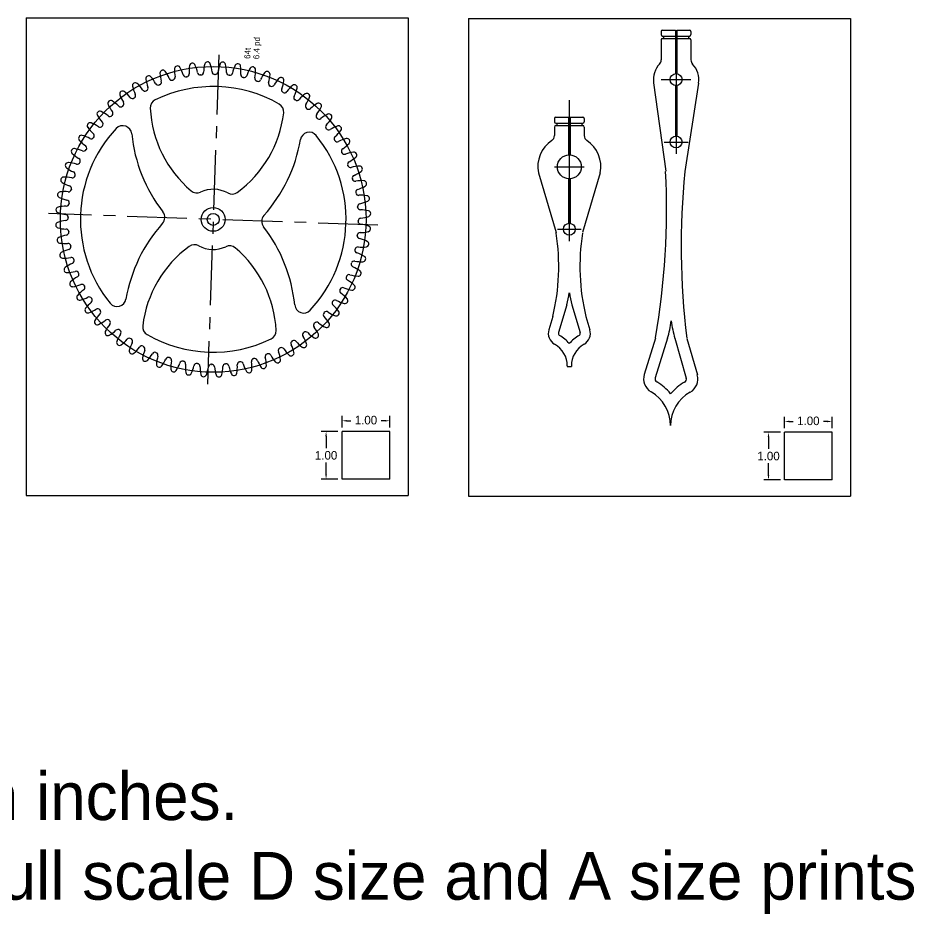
# Model space of a CAD drawing. Extents: x 60 to 170, y -32 to 30.
# Drawn here: x 126.79 to 145.56, y -23.02 to -4.26 of the extents above; entities that cross this region are included whole.
import ezdxf

# ---------------------------------------------------------------- set-up
doc = ezdxf.new("R2010")
doc.units = 0
doc.header["$MEASUREMENT"] = 0
doc.header["$PDMODE"] = 2
doc.header["$PDSIZE"] = 0.002
doc.linetypes.add('CENTER', pattern=[2, 1.25, -0.25, 0.25, -0.25])
doc.layers.get('0').update_dxf_attribs({"linetype": 'CONTINUOUS'})
doc.layers.get('DEFPOINTS').update_dxf_attribs({"color": 159, "linetype": 'CONTINUOUS'})
for name, color, linetype in [('borders', 2, 'CONTINUOUS'), ('CENTER', 3, 'CENTER'), ('GEAR-64', 104, 'CONTINUOUS'), ('HAND-HOUR', 211, 'CONTINUOUS'), ('TEXT', 7, 'CONTINUOUS')]:
    doc.layers.add(name, color=color, linetype=linetype)
doc.styles.add('ARCHITEC', font='ARCHITEC.SHX')
doc.dimstyles.new('DIMORIG-2PLC', dxfattribs={"dimtxt": 0.18, "dimasz": 0.1, "dimexe": 0.1, "dimexo": 0.085, "dimgap": 0.06, "dimtad": 0, "dimtih": 1, "dimtoh": 1, "dimzin": 4, "dimdsep": 46, "dimtxsty": 'ARCHITEC', "dimcen": -0.12, "dimclrd": 256, "dimclre": 256, "dimclrt": 256, "dimadec": 0, "dimazin": 0, "dimtfac": 1, "dimtdec": 1, "dimtofl": 0, "dimtmove": 0, "dimatfit": 3, "dimfxl": 0, "dimtvp": 0.07, "dimtolj": 1, "dimtzin": 4, "dimarcsym": 0})

# ---------------------------------------------------------------- blocks, each defined once
blk = doc.blocks.new('HAND-HOUR')
for p, q in [((-0.127, 0.649), (-1.375, 0.278)), ((-3.136, 0.347), (-3.411, 0.429)), ((-2.89, 0.054), (-3.471, 0.228)), ((0.833, 0.312), (0.653, 0.312)), ((0.863, 0.282), (0.863, -0.282)), ((0.913, 0.262), (0.863, 0.262)), ((0.913, 0.282), (0.913, -0.282)), ((1.008, 0.312), (0.943, 0.312)), ((1.038, 0.282), (1.038, -0.282)), ((-4.182, 0.042), (-4.182, -0.042)), ((-4.17, 0.042), (-4.182, 0.042)), ((-0.25, 0.015), (-1.181, 0.015)), ((-0.25, 0), (-1.181, 0)), ((1.038, 0.015), (0.25, 0.015)), ((1.398, 0), (0.25, 0)), ((-4.17, -0.042), (-4.182, -0.042)), ((-2.89, -0.054), (-3.471, -0.228)), ((-0.25, -0.015), (-1.181, -0.015)), ((1.038, -0.015), (0.25, -0.015)), ((-3.136, -0.347), (-3.411, -0.429)), ((-0.127, -0.649), (-1.375, -0.278)), ((0.833, -0.312), (0.653, -0.312)), ((0.913, -0.262), (0.863, -0.262)), ((1.008, -0.312), (0.943, -0.312))]:
    blk.add_line(p, q)
for centre, radius in [((0, 0), 0.25), ((-1.306, 0), 0.125)]:
    blk.add_circle(centre, radius)
for centre, radius, start, end in [((0, 0), 0.661, 33.7822, 101.0556), ((-3.486, 0.177), 0.263, 73.3527, 150.3434), ((-4.17, 0.567), 0.525, 270, 330.3434), ((-4.17, 0.567), 0.735, 309.5177, 330.3434), ((-3.486, 0.177), 0.0525, 73.3527, 150.3434), ((-2.083, 4.695), 4.474, 256.3835, 278.8948), ((-1.41, 0.398), 0.125, 278.8948, 286.5261), ((0.653, 0.437), 0.125, 213.7822, 270), ((0.833, 0.282), 0.03, 0, 90), ((0.943, 0.282), 0.03, 90, 180), ((1.008, 0.282), 0.03, 0, 90), ((-4.17, -0.567), 0.735, 29.6566, 50.4823), ((-2.429, 1.597), 1.61, 253.3527, 262.61), ((-2.429, -1.597), 1.61, 97.39, 106.6473), ((-4.17, -0.567), 0.525, 29.6566, 90), ((-3.486, -0.177), 0.263, 209.6566, 286.6473), ((-3.486, -0.177), 0.0525, 209.6566, 286.6473), ((-2.083, -4.695), 4.474, 81.1052, 103.6165), ((0, 0), 0.661, 258.9444, 326.2178), ((0.653, -0.437), 0.125, 90, 146.2178), ((0.833, -0.282), 0.03, 270, 0), ((0.943, -0.282), 0.03, 180, 270), ((1.008, -0.282), 0.03, 270, 0)]:
    blk.add_arc(centre, radius, start, end)
at = {"layer": 'CENTER', "linetype": 'CENTER'}
for p, q in [((-1.306, 0.25), (-1.306, -0.25)), ((0, 0.31), (0, -0.31)), ((-1.056, 0), (-1.556, 0)), ((-1.056, 0), (-1.181, 0)), ((0.31, 0), (-0.31, 0))]:
    blk.add_line(p, q, dxfattribs=at)
blk = doc.blocks.new('TOOTH-64-10DP')
at = {"color": 0, "linetype": 'ByBlock'}
for centre, radius, start, end in [((0.819, 3), 0.732, 159.5425, 173.1207), ((0.189, 3.234), 0.06, 86.648, 159.5425), ((0, 0), 3.3, 86.6398, 86.648), ((0.19, 3.234), 0.06, 13.7454, 86.6398), ((-0.463, 3.075), 0.732, 0.1671, 13.7454)]:
    blk.add_arc(centre, radius, start, end, dxfattribs=at)
for centre, radius, start, end in [((0.329, 3.077), 0.06, 180.1671, 263.8945), ((0, 0), 3.035, 83.7683, 83.8945), ((0.336, 3.076), 0.06, 263.7683, 347.4957)]:
    blk.add_arc(centre, radius, start, end)
blk = doc.blocks.new('GEAR-64')
for radius in [0.25, 0.125]:
    blk.add_circle((0, 0), radius)
for centre, radius, start, end in [((0, 0), 2.781, 48.8408, 131.1592), ((-1.707, 1.953), 0.187, 131.1592, 262.3152), ((1.707, 1.953), 0.187, 277.6848, 48.8408), ((-2.158, -1.388), 3.184, 50.1935, 82.3152), ((2.158, -1.388), 3.184, 97.6848, 129.8065), ((-2.294, 1.211), 0.187, 85.1515, 152.1592), ((-2.482, -1.01), 2.416, 38.1781, 85.1515), ((2.482, -1.01), 2.416, 94.8485, 141.8219), ((2.294, 1.211), 0.187, 27.8408, 94.8485), ((0, 0), 2.781, 152.1592, 207.8408), ((0, 0), 2.781, 332.1592, 27.8408), ((0, 1.202), 0.187, 230.1935, 309.8065), ((-0.73, 0.368), 0.187, 333.2341, 38.1781), ((0.73, 0.368), 0.187, 141.8219, 206.7659), ((0, 0), 0.63, 153.2341, 206.7659), ((0, 0), 0.63, 333.2341, 26.7659), ((-0.73, -0.368), 0.187, 321.8219, 26.7659), ((0.73, -0.368), 0.187, 153.2341, 218.1781), ((-2.482, 1.01), 2.416, 274.8485, 321.8219), ((2.482, 1.01), 2.416, 218.1781, 265.1515), ((-2.158, 1.388), 3.184, 277.6848, 309.8065), ((0, -1.202), 0.187, 50.1935, 129.8065), ((2.158, 1.388), 3.184, 230.1935, 262.3152), ((-2.294, -1.211), 0.187, 207.8408, 274.8485), ((2.294, -1.211), 0.187, 265.1515, 332.1592), ((-1.707, -1.953), 0.187, 97.6848, 228.8408), ((1.707, -1.953), 0.187, 311.1592, 82.3152), ((0, 0), 2.781, 228.8408, 311.1592)]:
    blk.add_arc(centre, radius, start, end)
at = {"layer": 'CENTER', "linetype": 'CENTER'}
for p, q in [((0, -3.45), (0, 3.45)), ((3.45, 0), (-3.45, 0))]:
    blk.add_line(p, q, dxfattribs=at)
at = {"layer": 'DEFPOINTS', "color": 213}
blk.add_circle((0, 0), 3.2, dxfattribs=at)
for rotation in [18.70250455761754, 13.07750455761752, 7.452504557617122, 1.827504557617446, 356.2025045576174, 350.5775045576174, 29.95250455761729, 24.32750455761744, 344.9525045576174, 339.3275045576172, 35.57750455761744, 333.7025045576173, 41.20250455761745, 328.0775045576173, 46.82750455761736, 322.4525045576175, 52.45250455761743, 316.8275045576173, 58.07750455761752, 311.2025045576174, 63.7025045576176, 305.5775045576173, 69.32750455761736, 299.9525045576174, 74.95250455761752, 294.3275045576174, 288.7025045576174, 80.57750455761737, 86.20250455761744, 283.0775045576174, 91.82750455761742, 277.4525045576175, 271.8275045576174, 97.45250455761749, 103.0775045576174, 266.2025045576175, 108.7025045576175, 260.5775045576174, 114.3275045576175, 254.9525045576175, 119.9525045576175, 249.3275045576175, 125.5775045576176, 243.7025045576175, 238.0775045576175, 131.2025045576175, 136.8275045576175, 232.4525045576176, 142.4525045576178, 226.8275045576176, 148.0775045576175, 221.2025045576175, 153.7025045576175, 215.5775045576177, 159.3275045576175, 164.9525045576175, 204.3275045576176, 209.9525045576176, 170.5775045576175, 176.2025045576176, 193.0775045576175, 198.7025045576176, 181.8275045576176, 187.4525045576173]:
    blk.add_blockref('TOOTH-64-10DP', (0, 0), dxfattribs=dict(rotation=rotation))
at = {"layer": 'TEXT', "color": 213, "style": 'ARCHITEC'}
for s, p in [('64t', (3.382, -0.658)), ('6.4 pd', (3.382, -0.846))]:
    blk.add_text(s, height=0.125, dxfattribs=at).set_placement(p)
blk = doc.blocks.new('*D54')
at = {"lineweight": -2}
for p, q in [((52.193, 35.649), (52.193, 35.889)), ((53.193, 35.649), (53.193, 35.889)), ((52.293, 35.789), (52.376, 35.789)), ((53.093, 35.789), (53.01, 35.789))]:
    blk.add_line(p, q, dxfattribs=at)
for points in [[(52.293, 35.805), (52.293, 35.772), (52.193, 35.789)], [(53.093, 35.805), (53.093, 35.772), (53.193, 35.789)]]:
    blk.add_solid(points)
at = {"layer": 'DEFPOINTS', "color": 0}
for p in [(53.193, 35.789), (52.193, 35.564), (53.193, 35.564)]:
    blk.add_point(p, dxfattribs=at)
at = {"insert": (52.693, 35.801), "char_height": 0.18, "attachment_point": 5, "style": 'ARCHITEC'}
blk.add_mtext('\\A1;1.00', dxfattribs=at)
blk = doc.blocks.new('*D53')
at = {"lineweight": -2}
for p, q in [((52.108, 35.564), (51.759, 35.564)), ((51.859, 35.464), (51.859, 35.214)), ((51.859, 34.664), (51.859, 34.914)), ((52.108, 34.564), (51.759, 34.564))]:
    blk.add_line(p, q, dxfattribs=at)
for points in [[(51.842, 35.464), (51.875, 35.464), (51.859, 35.564)], [(51.842, 34.664), (51.875, 34.664), (51.859, 34.564)]]:
    blk.add_solid(points)
at = {"layer": 'DEFPOINTS', "color": 0}
for p in [(51.859, 35.564), (52.193, 35.564), (52.193, 34.564)]:
    blk.add_point(p, dxfattribs=at)
at = {"insert": (51.859, 35.064), "char_height": 0.18, "attachment_point": 5, "style": 'ARCHITEC'}
blk.add_mtext('\\A1;1.00', dxfattribs=at)
blk = doc.blocks.new('HAND-MINUTE')
for p, q in [((-5.414, 0.432), (-6.171, 0.666)), ((-5.415, 0.181), (-6.242, 0.436)), ((-0.064, 0.472), (-1.92, 0.218)), ((0.833, 0.312), (0.412, 0.312)), ((0.863, 0.282), (0.863, 0.015)), ((0.913, 0.262), (0.863, 0.262)), ((0.913, 0.282), (0.913, 0.015)), ((1.008, 0.312), (0.943, 0.312)), ((1.038, 0.282), (1.038, 0.015)), ((-5.416, 0.026), (-6.248, -0.214)), ((-0.124, 0.015), (-1.181, 0.015)), ((1.038, 0.015), (0.124, 0.015)), ((-0.073, -0.47), (-1.923, -0.183)), ((-0.124, -0.015), (-1.181, -0.015)), ((1.038, -0.015), (0.124, -0.015)), ((0.863, -0.015), (0.863, -0.282)), ((0.913, -0.015), (0.913, -0.282)), ((1.038, -0.015), (1.038, -0.282)), ((-5.42, -0.225), (-6.181, -0.445)), ((0.833, -0.312), (0.412, -0.312)), ((0.913, -0.262), (0.863, -0.262)), ((1.008, -0.312), (0.943, -0.312))]:
    blk.add_line(p, q)
for centre in [(-1.306, 0), (0, 0)]:
    blk.add_circle(centre, 0.125)
for centre, radius, start, end in [((-6.264, 0.365), 0.315, 72.8263, 149.817), ((-7.236, 0.93), 0.81, 269.4736, 329.817), ((-7.236, 0.93), 1.05, 308.9912, 329.817), ((-6.264, 0.365), 0.075, 72.8263, 149.817), ((-2.692, 16.301), 16.101, 260.2929, 272.7311), ((0, 0), 0.476, 46.6539, 97.7716), ((0.412, 0.437), 0.125, 226.6539, 270), ((0.833, 0.282), 0.03, 0, 90), ((0.943, 0.282), 0.03, 90, 180), ((1.008, 0.282), 0.03, 0, 90), ((-7.251, -0.69), 0.81, 29.1301, 89.4736), ((-7.251, -0.69), 1.05, 29.1301, 49.9559), ((-4.778, -2.183), 2.3, 96.8636, 106.1208), ((-4.736, 2.378), 2.3, 252.8263, 262.0836), ((-6.268, -0.142), 0.075, 209.1301, 286.1208), ((-3.484, -16.172), 16.065, 84.4357, 96.8878), ((-6.268, -0.142), 0.315, 209.1301, 286.1208), ((0, 0), 0.476, 261.1755, 313.3461), ((0.412, -0.437), 0.125, 90, 133.3461), ((0.833, -0.282), 0.03, 270, 0), ((0.943, -0.282), 0.03, 180, 270), ((1.008, -0.282), 0.03, 270, 0)]:
    blk.add_arc(centre, radius, start, end)
at = {"layer": 'CENTER', "linetype": 'CENTER'}
for p, q in [((-1.306, 0.25), (-1.306, -0.25)), ((0, 0.31), (0, -0.31)), ((-1.056, 0), (-1.556, 0)), ((-1.056, 0), (-1.181, 0)), ((0.31, 0), (-0.31, 0))]:
    blk.add_line(p, q, dxfattribs=at)
blk = doc.blocks.new('border-8-10')
for p, q in [((0, 10), (8, 10)), ((0, 10), (0, 0)), ((8, 10), (8, 0)), ((7.617, 1.342), (6.617, 1.342)), ((6.617, 0.342), (6.617, 1.342)), ((7.617, 0.342), (7.617, 1.342)), ((7.617, 0.342), (6.617, 0.342)), ((0, 0), (8, 0))]:
    blk.add_line(p, q)
dim = blk.add_linear_dim(base=(7.617, 1.567), p1=(6.617, 1.342), p2=(7.617, 1.342), dimstyle='DIMORIG-2PLC')
dim.commit()
dim.dimension.update_dxf_attribs({"geometry": '*D54', "text_midpoint": (7.117, 1.579), "insert": (-45.576, -34.222)})
dim = blk.add_linear_dim(base=(6.283, 1.342), p1=(6.617, 0.342), p2=(6.617, 1.342), angle=90, dimstyle='DIMORIG-2PLC')
dim.commit()
dim.dimension.update_dxf_attribs({"geometry": '*D53', "text_midpoint": (6.283, 0.842), "insert": (-45.576, -34.222)})

msp = doc.modelspace()

# ---------------------------------------------------------------- block references
at = {"rotation": 90}
msp.add_blockref('HAND-MINUTE', (140.5745, -5.5537), dxfattribs=at)
at = {"layer": 'borders'}
for p in [(126.9637, -14.2622), (136.2266, -14.2771)]:
    msp.add_blockref('border-8-10', p, dxfattribs=at)
at = {"layer": 'GEAR-64', "rotation": 88.0123830285952}
msp.add_blockref('GEAR-64', (130.8832, -8.4794), dxfattribs=at)
at = {"layer": 'HAND-HOUR', "rotation": 90}
msp.add_blockref('HAND-HOUR', (138.3393, -7.3788), dxfattribs=at)

# ---------------------------------------------------------------- texts
at = {"layer": 'TEXT', "insert": (104.7254, -20.0541), "char_height": 1, "width": 47.494, "attachment_point": 1, "style": 'ARCHITEC'}
msp.add_mtext('{\\Farchitec.shx;These parts are all drawn full scale in inches.\\PThe borders are a guide for printing full scale D size and A size prints}', dxfattribs=at)

doc.saveas('drawing.dxf')
